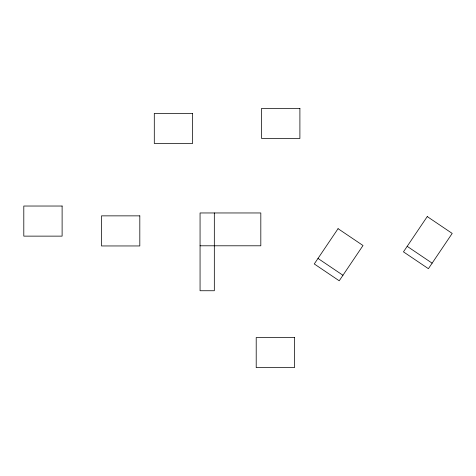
<?xml version="1.0" encoding="UTF-8"?>
<svg xmlns="http://www.w3.org/2000/svg" width="476" height="476" viewBox="0 0 476 476"><rect width="100%" height="100%" fill="white"/><g stroke="black" fill="none" stroke-linecap="round" stroke-linejoin="round"><path stroke-width="0.71" d="M200.063 245.794L260.818 245.794L260.818 212.962L200.063 212.962L200.063 290.741L214.325 290.741L214.325 212.962M407.182 246.33L432.131 263.163M317.992 258.432L342.946 275.265M338.061 228.682L314.267 263.954L339.221 280.786L363.015 245.515L338.061 228.682M427.246 216.58L403.458 251.858L428.406 268.684L452.2 233.413L427.246 216.58M299.898 108.373L261.586 108.373L261.586 138.474L299.898 138.474L299.898 108.373M192.601 113.383L154.295 113.383L154.295 143.484L192.601 143.484L192.601 113.383M62.112 206.031L23.8 206.031L23.8 236.132L62.112 236.132L62.112 206.031M139.813 215.86L101.501 215.86L101.501 245.955L139.813 245.955L139.813 215.86M294.519 337.526L256.207 337.526L256.207 367.627L294.519 367.627L294.519 337.526"/></g></svg>
